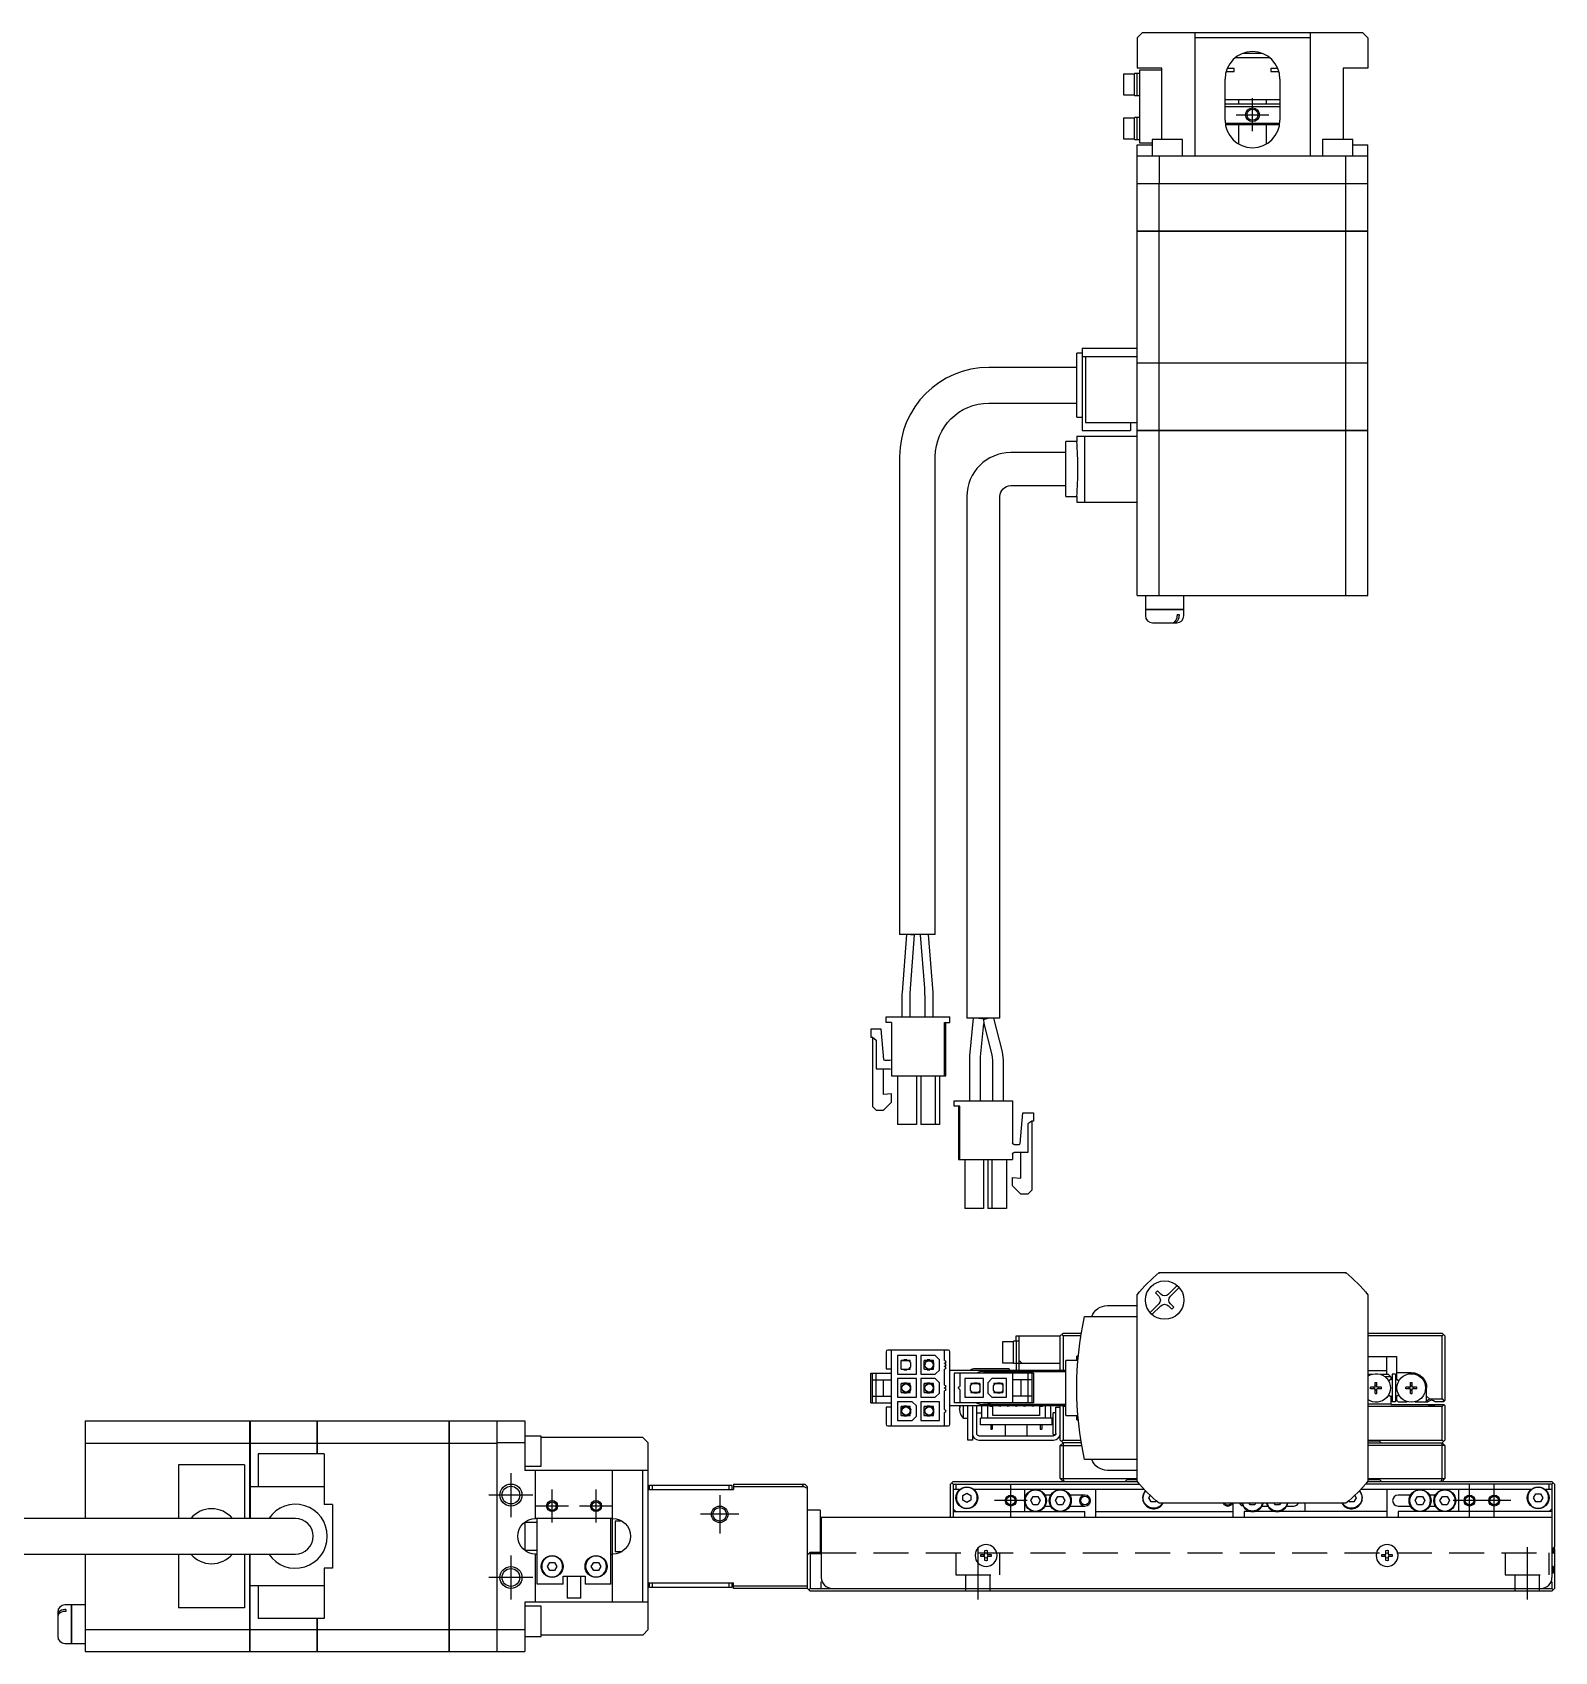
# Model space of a CAD drawing. Extents: x 0 to 935, y -8 to 558.
# Drawn here: x 184.7 to 461.8, y 10 to 304.8 of the extents above; entities that cross this region are included whole.
import ezdxf

# ---------------------------------------------------------------- set-up
doc = ezdxf.new("R2010")
doc.units = 0
doc.header["$LTSCALE"] = 0.5
doc.linetypes.add('CENTER', pattern=[50.8, 31.75, -6.35, 6.35, -6.35])
doc.linetypes.add('DASHED', pattern=[19.05, 12.7, -6.35])
for name, color, linetype in [('MSM_CENTER', 1, 'CENTER'), ('MSM_CONTINUOUS', 7, 'CONTINUOUS'), ('MSM_DASHED', 4, 'DASHED'), ('MSM_NARROW', 5, 'CONTINUOUS')]:
    doc.layers.add(name, color=color, linetype=linetype)

msp = doc.modelspace()

# ---------------------------------------------------------------- linework, layer by layer
at = {"layer": 'MSM_CENTER'}
for p, q in [((406.77, 286.8), (406.77, 292.8)), ((403.77, 289.8), (409.77, 289.8)), ((271.77, 42.5), (271.77, 34.5)), ((275.77, 38.5), (267.77, 38.5)), ((279.27, 33.5), (279.27, 39.5)), ((287.27, 33.5), (287.27, 39.5)), ((309.77, 38.5), (309.77, 31.5)), ((362.77, 34.5), (362.77, 40.5)), ((446.27, 34.5), (446.27, 40.5)), ((450.77, 34.5), (450.77, 40.5)), ((282.27, 36.5), (276.27, 36.5)), ((290.27, 36.5), (284.27, 36.5)), ((365.77, 37.5), (359.77, 37.5)), ((453.77, 37.5), (443.27, 37.5)), ((313.27, 35), (306.27, 35)), ((271.77, 27.5), (271.77, 19.5)), ((356.77, 29), (356.77, 19.5)), ((456.77, 29), (456.77, 19.5)), ((275.77, 23.5), (267.77, 23.5))]:
    msp.add_line(p, q, dxfattribs=at)
at = {"layer": 'MSM_CONTINUOUS'}
for p, q in [((386.77, 304.8), (385.77, 303.8)), ((385.77, 303.8), (385.77, 298.3)), ((386.77, 304.8), (426.77, 304.8)), ((396.27, 304.8), (396.27, 282.3)), ((417.27, 303.8), (396.27, 303.8)), ((417.27, 304.8), (417.27, 282.3)), ((427.77, 303.8), (426.77, 304.8)), ((427.77, 303.8), (427.77, 298.3)), ((405.06, 301), (408.47, 301)), ((405.52, 301), (405.52, 301.14)), ((408.02, 301.14), (408.02, 301)), ((390.27, 298.3), (385.77, 298.3)), ((386.27, 284.6), (386.27, 298)), ((386.27, 298), (390.27, 298)), ((390.27, 285.3), (390.27, 298.3)), ((403.43, 298.2), (402.14, 298.2)), ((403.41, 297.7), (403.41, 298.2)), ((403.43, 297.7), (403.43, 298.2)), ((403.64, 300.2), (409.89, 300.2)), ((411.39, 298.2), (410.1, 298.2)), ((410.1, 298.2), (410.1, 297.7)), ((410.12, 298.2), (410.12, 297.7)), ((427.77, 298.3), (423.27, 298.3)), ((423.27, 298.3), (423.27, 285.3)), ((383.27, 297.2), (383.27, 293.4)), ((385.27, 297.2), (383.27, 297.2)), ((385.27, 293.3), (385.27, 297.3)), ((386.27, 297.3), (385.27, 297.3)), ((385.77, 293.3), (385.77, 297.3)), ((401.77, 288.8), (401.77, 296.3)), ((401.97, 297.7), (403.43, 297.7)), ((410.1, 297.7), (411.57, 297.7)), ((411.77, 296.3), (411.77, 288.8)), ((383.27, 293.4), (385.27, 293.4)), ((385.27, 293.3), (386.27, 293.3)), ((411.77, 292.5), (401.77, 292.5)), ((404.27, 291.8), (404.27, 292.5)), ((409.27, 292.5), (409.27, 291.8)), ((383.27, 289.2), (383.27, 285.4)), ((385.27, 289.2), (383.27, 289.2)), ((385.27, 285.3), (385.27, 289.3)), ((386.27, 289.3), (385.27, 289.3)), ((385.77, 285.3), (385.77, 289.3)), ((401.77, 291.8), (411.77, 291.8)), ((401.77, 291.3), (411.77, 291.3)), ((411.73, 288.2), (401.8, 288.2)), ((401.83, 288), (411.7, 288)), ((404.27, 284.47), (404.27, 288)), ((409.27, 288), (409.27, 284.47)), ((383.27, 285.4), (385.27, 285.4)), ((385.27, 285.3), (386.27, 285.3)), ((385.77, 268.6), (385.77, 284.3)), ((385.77, 284.3), (388.52, 284.3)), ((388.52, 284.6), (386.27, 284.6)), ((394.02, 285.3), (388.52, 285.3)), ((388.52, 285.3), (388.52, 282.3)), ((394.02, 282.3), (394.02, 285.3)), ((425.02, 285.3), (419.52, 285.3)), ((419.52, 285.3), (419.52, 282.3)), ((425.02, 282.3), (425.02, 285.3)), ((425.02, 284.3), (427.77, 284.3)), ((427.77, 268.6), (427.77, 284.3)), ((385.77, 282.3), (427.77, 282.3)), ((389.77, 282.3), (389.77, 277.3)), ((423.77, 277.3), (423.77, 282.3)), ((385.77, 277.3), (427.77, 277.3)), ((389.79, 268.6), (389.79, 277.3)), ((423.74, 268.6), (423.74, 277.3)), ((427.77, 268.6), (385.77, 268.6)), ((385.77, 232.3), (385.77, 268.55)), ((427.77, 268.55), (385.77, 268.55)), ((385.82, 268.55), (385.82, 268.6)), ((389.79, 244.6), (389.79, 268.55)), ((390.05, 268.55), (390.05, 268.6)), ((423.48, 268.55), (423.48, 268.6)), ((423.74, 244.6), (423.74, 268.55)), ((427.72, 268.55), (427.72, 268.6)), ((427.77, 244.6), (427.77, 268.55)), ((374.77, 234.73), (374.77, 246.37)), ((375.77, 246.37), (374.77, 246.37)), ((375.77, 247.3), (375.77, 232.3)), ((375.77, 247.3), (385.77, 247.3)), ((375.77, 245.8), (385.77, 245.8)), ((376.37, 245.8), (376.37, 233.8)), ((374.77, 243.8), (358.77, 243.8)), ((427.77, 244.6), (385.77, 244.6)), ((427.77, 244.55), (385.77, 244.55)), ((385.82, 244.55), (385.82, 244.6)), ((389.79, 232.3), (389.79, 244.55)), ((390.05, 244.55), (390.05, 244.6)), ((423.48, 244.55), (423.48, 244.6)), ((423.74, 232.3), (423.74, 244.55)), ((427.72, 244.55), (427.72, 244.6)), ((427.77, 232.3), (427.77, 244.55)), ((358.77, 237.3), (374.77, 237.3)), ((374.77, 234.73), (375.77, 234.73)), ((376.37, 233.8), (385.77, 233.8)), ((384.57, 233.8), (384.57, 232.3)), ((372.77, 220.3), (372.77, 230.3)), ((374.77, 230.3), (372.77, 230.3)), ((374.77, 231.3), (385.77, 231.3)), ((374.77, 231.3), (374.77, 230.3)), ((375.77, 232.3), (384.57, 232.3)), ((376.2, 231.3), (376.2, 219.3)), ((427.77, 232.3), (385.77, 232.3)), ((385.77, 202.3), (385.77, 232.25)), ((427.77, 232.25), (385.77, 232.25)), ((385.82, 232.25), (385.82, 232.3)), ((389.79, 202.3), (389.79, 232.25)), ((390.05, 232.25), (390.05, 232.3)), ((423.48, 232.25), (423.48, 232.3)), ((423.74, 202.3), (423.74, 232.25)), ((427.72, 232.25), (427.72, 232.3)), ((427.77, 202.3), (427.77, 232.25)), ((342.52, 227.55), (342.52, 140.55)), ((349.02, 140.55), (349.02, 227.55)), ((372.77, 228.3), (362.77, 228.3)), ((362.77, 222.3), (372.77, 222.3)), ((354.77, 220.3), (354.77, 125.3)), ((360.77, 125.3), (360.77, 220.3)), ((372.77, 220.3), (374.77, 220.3)), ((374.77, 220.3), (374.77, 219.3)), ((374.77, 219.3), (385.77, 219.3)), ((385.77, 202.3), (427.77, 202.3)), ((387.27, 202.3), (387.27, 199.8)), ((394.27, 199.8), (394.27, 202.3)), ((387.27, 199.8), (394.27, 199.8)), ((387.27, 199.75), (394.27, 199.75)), ((387.27, 199.75), (387.27, 198.6)), ((387.32, 199.8), (387.32, 199.75)), ((393.06, 198.8), (393.41, 198.8)), ((393.06, 198.8), (393.06, 198.6)), ((393.41, 198.8), (393.41, 198.6)), ((394.22, 199.75), (394.22, 199.8)), ((394.27, 198.6), (394.27, 199.75)), ((388.57, 197.3), (392.97, 197.3)), ((349.02, 140.55), (342.52, 140.55)), ((343.76, 140.55), (342.97, 129.98)), ((344.47, 129.87), (345.26, 140.49)), ((344.52, 140.55), (345.26, 140.49)), ((346.27, 140.49), (347.04, 130.81)), ((348.61, 130), (347.77, 140.55)), ((347.04, 130.81), (347.14, 128.18)), ((342.94, 129.17), (342.94, 125.55)), ((344.44, 125.55), (344.44, 129.17)), ((347.14, 128.18), (347.14, 125.55)), ((348.64, 125.55), (348.64, 129.15)), ((340.07, 124.55), (340.07, 125.55)), ((340.07, 125.55), (351.67, 125.55)), ((341.07, 124.55), (340.07, 124.55)), ((341.07, 124.55), (341.07, 114.85)), ((350.67, 114.85), (350.67, 124.55)), ((350.67, 124.55), (351.67, 124.55)), ((350.92, 114.85), (350.92, 124.55)), ((351.67, 124.55), (351.67, 125.55)), ((360.77, 125.3), (354.77, 125.3)), ((355.91, 125.3), (355.25, 118.49)), ((356.92, 125.3), (357.91, 125.2)), ((357.24, 118.3), (357.83, 124.35)), ((357.77, 125.08), (358.62, 125.3)), ((357.77, 125.08), (357.83, 124.35)), ((357.83, 124.35), (359.31, 118.67)), ((357.9, 125.11), (357.91, 125.2)), ((361.25, 119.17), (359.65, 125.3)), ((337.27, 123.35), (337.27, 121.85)), ((339.18, 123.35), (337.27, 123.35)), ((337.27, 121.85), (337.57, 121.85)), ((337.57, 121.85), (338.27, 121.35)), ((337.57, 121.85), (337.57, 109.25)), ((338.27, 121.35), (338.27, 116.1)), ((339.67, 117.78), (339.18, 123.35)), ((355.25, 118.49), (355.24, 118.2)), ((355.24, 118.2), (355.24, 110.3)), ((357.24, 118.2), (357.24, 118.3)), ((357.24, 110.3), (357.24, 118.2)), ((359.31, 118.67), (359.44, 117.66)), ((361.44, 117.66), (361.25, 119.17)), ((338.27, 116.1), (340.77, 116.1)), ((339.57, 111.42), (339.57, 116.1)), ((340.77, 117.6), (339.87, 117.6)), ((359.44, 117.66), (359.44, 110.3)), ((361.44, 110.3), (361.44, 117.66)), ((341.07, 114.85), (350.92, 114.85)), ((342.17, 114.85), (342.17, 105.95)), ((345.57, 114.85), (345.57, 105.95)), ((346.37, 114.85), (346.37, 105.95)), ((349.02, 114.85), (349.02, 105.95)), ((349.77, 114.85), (349.77, 105.95)), ((337.57, 109.25), (338.27, 108.55)), ((341.07, 111.55), (339.57, 111.42)), ((339.57, 108.55), (341.07, 110.05)), ((341.07, 110.05), (341.07, 111.55)), ((352.47, 109.3), (352.47, 110.3)), ((352.47, 110.3), (363.07, 110.3)), ((353.47, 109.3), (352.47, 109.3)), ((353.22, 109.3), (353.22, 99.6)), ((353.47, 99.6), (353.47, 109.3)), ((363.07, 110.3), (363.07, 102.65)), ((363.07, 110.3), (363.07, 102.65)), ((338.27, 108.55), (339.57, 108.55)), ((364.46, 102.53), (364.95, 108.1)), ((364.95, 108.1), (366.87, 108.1)), ((366.57, 106.6), (365.87, 106.1)), ((366.57, 106.6), (365.87, 106.1)), ((366.87, 106.6), (366.57, 106.6)), ((366.57, 106.6), (366.57, 94)), ((366.57, 106.6), (366.57, 94)), ((366.87, 108.1), (366.87, 106.6)), ((366.87, 108.1), (366.87, 106.6)), ((345.57, 105.95), (342.17, 105.95)), ((349.77, 105.95), (346.37, 105.95)), ((365.87, 106.1), (365.87, 100.85)), ((365.87, 106.1), (365.87, 100.85)), ((363.07, 102.64), (363.07, 102.65)), ((363.07, 100.55), (363.07, 99.6)), ((363.07, 100.55), (363.07, 100.55)), ((363.07, 100.55), (363.07, 99.6)), ((363.37, 102.35), (364.27, 102.35)), ((365.87, 100.85), (363.37, 100.85)), ((364.57, 96.17), (364.57, 100.85)), ((353.22, 99.6), (363.07, 99.6)), ((354.37, 99.6), (354.37, 90.7)), ((357.77, 99.6), (357.77, 90.7)), ((357.77, 99.6), (357.77, 90.7)), ((358.57, 99.6), (358.57, 90.7)), ((359.32, 99.6), (359.32, 90.7)), ((361.97, 99.6), (361.97, 90.7)), ((361.97, 99.6), (361.97, 90.7)), ((363.07, 94.8), (363.07, 96.3)), ((363.07, 96.3), (364.57, 96.17)), ((363.07, 96.3), (364.57, 96.17)), ((364.57, 93.3), (363.07, 94.8)), ((365.87, 93.3), (364.57, 93.3)), ((366.57, 94), (365.87, 93.3)), ((366.57, 94), (365.87, 93.3)), ((357.77, 90.7), (354.37, 90.7)), ((361.97, 90.7), (358.57, 90.7)), ((389.77, 79), (389.64, 78.87)), ((389.79, 79), (423.74, 79)), ((423.89, 78.87), (423.77, 79)), ((385.89, 75.13), (385.77, 75)), ((385.77, 41.03), (385.77, 74.97)), ((389.1, 75.31), (389.46, 75.66)), ((389.7, 74.71), (389.1, 75.31)), ((389.46, 75.66), (390.06, 75.06)), ((391.47, 75.06), (393.06, 76.65)), ((393.41, 76.29), (391.83, 74.71)), ((427.77, 75), (427.64, 75.13)), ((427.77, 74.97), (427.77, 41.03)), ((376.2, 71), (385.77, 71)), ((380.35, 73), (385.77, 73)), ((388.12, 71.71), (389.7, 73.29)), ((390.06, 72.94), (388.47, 71.35)), ((392.07, 72.34), (391.47, 72.94)), ((391.83, 73.29), (392.43, 72.69)), ((392.43, 72.69), (392.07, 72.34)), ((372.27, 68), (371.77, 67.5)), ((372.27, 68), (375.61, 68)), ((427.77, 68), (441.27, 68)), ((441.27, 68), (441.77, 67.5)), ((351.37, 64.9), (340.37, 64.9)), ((341.07, 51.1), (341.07, 64.9)), ((350.67, 63), (350.67, 64.9)), ((361.27, 66.4), (361.27, 62.6)), ((363.27, 66.4), (361.27, 66.4)), ((363.27, 62.5), (363.27, 66.5)), ((364.27, 66.5), (363.27, 66.5)), ((363.77, 66.5), (363.77, 67.5)), ((363.77, 67.5), (371.77, 67.5)), ((363.77, 66.5), (363.77, 64.5)), ((364.27, 61.25), (364.27, 67.5)), ((371.77, 61.25), (371.77, 67.5)), ((372.27, 67.5), (372.02, 67.75)), ((372.27, 67.5), (372.27, 61.25)), ((375.53, 67.5), (372.27, 67.5)), ((441.27, 67.5), (427.77, 67.5)), ((441.52, 67.75), (441.27, 67.5)), ((441.27, 56), (441.27, 67.5)), ((441.77, 67.5), (441.77, 55.7)), ((340.07, 64.6), (340.07, 61.5)), ((342.17, 63.9), (342.17, 60.5)), ((345.57, 63.9), (342.17, 63.9)), ((343.32, 63), (342.82, 63)), ((342.82, 61.4), (342.82, 63)), ((344.19, 62.95), (342.82, 62.95)), ((343.82, 63.1), (343.32, 63.1)), ((343.32, 62.95), (343.32, 63.1)), ((343.82, 62.95), (343.82, 63.1)), ((344.47, 63), (343.82, 63)), ((344.47, 62.68), (344.19, 62.95)), ((344.47, 62.68), (344.47, 63)), ((344.57, 62.58), (344.47, 62.68)), ((344.57, 61.83), (344.57, 62.58)), ((345.57, 60.5), (345.57, 63.9)), ((346.37, 63.9), (346.37, 60.5)), ((349.02, 63.9), (346.37, 63.9)), ((347.52, 63), (347.02, 63)), ((347.02, 61.4), (347.02, 63)), ((348.39, 62.95), (347.02, 62.95)), ((347.17, 62.41), (347.02, 61.89)), ((348.02, 63.1), (347.52, 63.1)), ((347.52, 62.95), (347.52, 63.1)), ((348.02, 62.95), (348.02, 63.1)), ((348.67, 63), (348.02, 63)), ((348.77, 62.58), (348.39, 62.95)), ((348.48, 61.54), (348.61, 61.99)), ((348.67, 62.68), (348.67, 63)), ((348.77, 61.83), (348.77, 62.58)), ((349.77, 63.15), (349.02, 63.9)), ((349.77, 61.25), (349.77, 63.15)), ((350.67, 62.45), (350.67, 62.5)), ((350.67, 61.9), (350.67, 61.95)), ((351.67, 51.4), (351.67, 64.6)), ((361.27, 62.6), (363.27, 62.6)), ((363.27, 62.5), (371.77, 62.5)), ((363.77, 64.5), (363.77, 62.5)), ((363.77, 62.5), (363.77, 61.25)), ((364.77, 62.5), (364.27, 63)), ((372.77, 53), (372.77, 63)), ((374.98, 63), (372.77, 63)), ((374.77, 63), (374.77, 63.82)), ((375.05, 63.82), (374.77, 63.82)), ((427.77, 63.7), (432.97, 63.7)), ((431.22, 60.5), (431.22, 63.7)), ((432.97, 63.7), (432.97, 59.55)), ((337.27, 55.3), (337.27, 60.7)), ((337.27, 60.7), (341.07, 60.7)), ((337.57, 55.3), (337.57, 60.7)), ((337.57, 59.5), (341.07, 59.5)), ((338.27, 55.3), (338.27, 60.7)), ((339.57, 56.5), (339.57, 59.5)), ((340.07, 61.5), (341.07, 61.5)), ((342.17, 60.5), (345.57, 60.5)), ((345.57, 59.7), (342.17, 59.7)), ((342.17, 59.7), (342.17, 56.3)), ((342.82, 61.45), (344.19, 61.45)), ((342.82, 61.4), (343.32, 61.4)), ((343.32, 61.45), (343.32, 61.3)), ((343.32, 61.3), (343.82, 61.3)), ((343.82, 61.3), (343.82, 61.45)), ((343.82, 61.4), (344.47, 61.4)), ((344.19, 61.45), (344.47, 61.73)), ((344.47, 61.73), (344.57, 61.83)), ((344.47, 61.4), (344.47, 61.73)), ((345.57, 56.3), (345.57, 59.7)), ((346.37, 60.5), (349.02, 60.5)), ((346.37, 59.7), (346.37, 56.3)), ((349.02, 59.7), (346.37, 59.7)), ((347.02, 61.45), (348.39, 61.45)), ((347.02, 61.4), (347.52, 61.4)), ((347.52, 61.45), (347.52, 61.3)), ((347.52, 61.3), (348.02, 61.3)), ((348.02, 61.3), (348.02, 61.45)), ((348.02, 61.4), (348.67, 61.4)), ((348.39, 61.45), (348.77, 61.83)), ((348.67, 61.4), (348.67, 61.73)), ((349.02, 60.5), (349.77, 61.25)), ((349.77, 58.95), (349.02, 59.7)), ((350.67, 58.53), (350.67, 61.4)), ((351.67, 61.25), (372.77, 61.25)), ((352.47, 60.7), (352.47, 55.3)), ((366.87, 60.7), (352.47, 60.7)), ((353.47, 60.7), (353.47, 58.25)), ((357.77, 59.7), (354.37, 59.7)), ((354.37, 59.7), (354.37, 56.3)), ((362.47, 61.5), (356.17, 61.5)), ((357.77, 61), (372.77, 61)), ((357.77, 56.3), (357.77, 59.7)), ((359.32, 59.7), (358.57, 58.95)), ((361.97, 59.7), (359.32, 59.7)), ((361.97, 56.3), (361.97, 59.7)), ((362.47, 61.5), (362.47, 61.25)), ((363.07, 60.7), (363.07, 55.3)), ((366.57, 59.5), (363.07, 59.5)), ((364.57, 59.5), (364.57, 56.5)), ((365.87, 60.7), (365.87, 55.3)), ((366.57, 60.7), (366.57, 55.3)), ((366.87, 60.7), (366.87, 55.3)), ((427.77, 61.2), (431.22, 61.2)), ((427.77, 60.5), (428.55, 60.5)), ((429.12, 59), (429.41, 59)), ((429.12, 58.2), (429.12, 59)), ((429.41, 58.2), (429.41, 59)), ((429.98, 60.5), (431.47, 60.5)), ((431.97, 60), (430.93, 60)), ((431.97, 60), (431.47, 60.5)), ((431.97, 59.54), (431.83, 59.46)), ((431.97, 60), (431.97, 59.54)), ((432.77, 60.5), (432.17, 60.5)), ((432.17, 60.5), (432.17, 55.5)), ((432.77, 60.5), (432.77, 55.5)), ((432.97, 60.8), (435.67, 60.8)), ((432.97, 59.55), (433.23, 59.4)), ((435.52, 59), (435.81, 59)), ((435.52, 58.2), (435.52, 59)), ((435.81, 58.2), (435.81, 59)), ((337.57, 56.5), (341.07, 56.5)), ((342.17, 56.3), (345.57, 56.3)), ((343.32, 58.8), (342.82, 58.8)), ((342.82, 57.2), (342.82, 58.8)), ((344.19, 58.75), (342.82, 58.75)), ((342.82, 57.25), (344.19, 57.25)), ((342.82, 57.2), (343.32, 57.2)), ((343.82, 58.9), (343.32, 58.9)), ((343.32, 58.75), (343.32, 58.9)), ((343.32, 57.25), (343.32, 57.1)), ((343.32, 57.1), (343.82, 57.1)), ((343.82, 58.75), (343.82, 58.9)), ((344.47, 58.8), (343.82, 58.8)), ((343.82, 57.1), (343.82, 57.25)), ((343.82, 57.2), (344.47, 57.2)), ((344.47, 58.47), (344.19, 58.75)), ((344.19, 57.25), (344.47, 57.52)), ((344.47, 58.47), (344.47, 58.8)), ((344.57, 58.37), (344.47, 58.47)), ((344.47, 57.52), (344.57, 57.62)), ((344.47, 57.2), (344.47, 57.52)), ((344.57, 57.62), (344.57, 58.37)), ((346.37, 56.3), (349.02, 56.3)), ((347.52, 58.8), (347.02, 58.8)), ((347.02, 57.2), (347.02, 58.8)), ((348.39, 58.75), (347.02, 58.75)), ((347.02, 58.75), (347.1, 58.75)), ((347.02, 57.25), (348.39, 57.25)), ((347.02, 57.25), (347.1, 57.25)), ((347.02, 57.2), (347.52, 57.2)), ((348.02, 58.9), (347.52, 58.9)), ((347.52, 58.75), (347.52, 58.9)), ((347.52, 57.25), (347.52, 57.1)), ((347.52, 57.1), (348.02, 57.1)), ((348.02, 58.75), (348.02, 58.9)), ((348.67, 58.8), (348.02, 58.8)), ((348.02, 57.1), (348.02, 57.25)), ((348.02, 57.2), (348.67, 57.2)), ((348.77, 58.37), (348.39, 58.75)), ((348.39, 57.25), (348.77, 57.62)), ((348.67, 58.47), (348.67, 58.8)), ((348.67, 57.2), (348.67, 57.52)), ((348.77, 57.62), (348.77, 58.37)), ((349.02, 56.3), (349.77, 57.05)), ((349.77, 57.05), (349.77, 58.95)), ((350.67, 57.98), (350.67, 58.03)), ((350.67, 54.05), (350.67, 57.48)), ((353.47, 57.75), (353.47, 55.3)), ((354.37, 56.3), (357.77, 56.3)), ((355.74, 58.75), (355.37, 58.37)), ((355.37, 58.37), (355.37, 57.62)), ((355.37, 57.62), (355.74, 57.25)), ((356.12, 58.8), (355.47, 58.8)), ((355.47, 58.8), (355.47, 58.47)), ((355.47, 57.52), (355.47, 57.2)), ((355.47, 57.2), (356.12, 57.2)), ((357.12, 58.75), (355.74, 58.75)), ((355.74, 57.25), (357.12, 57.25)), ((356.62, 58.9), (356.12, 58.9)), ((356.12, 58.9), (356.12, 58.75)), ((356.12, 57.25), (356.12, 57.1)), ((356.12, 57.1), (356.62, 57.1)), ((356.62, 58.9), (356.62, 58.75)), ((357.12, 58.8), (356.62, 58.8)), ((356.62, 57.1), (356.62, 57.25)), ((356.62, 57.2), (357.12, 57.2)), ((357.12, 58.8), (357.12, 57.2)), ((358.57, 58.95), (358.57, 57.05)), ((358.57, 57.05), (359.32, 56.3)), ((359.32, 56.3), (361.97, 56.3)), ((359.94, 58.75), (359.57, 58.37)), ((359.57, 58.37), (359.57, 57.62)), ((359.57, 57.62), (359.94, 57.25)), ((360.32, 58.8), (359.67, 58.8)), ((359.67, 58.8), (359.67, 58.47)), ((359.67, 57.52), (359.67, 57.2)), ((359.67, 57.2), (360.32, 57.2)), ((361.32, 58.75), (359.94, 58.75)), ((359.94, 57.25), (361.32, 57.25)), ((360.82, 58.9), (360.32, 58.9)), ((360.32, 58.9), (360.32, 58.75)), ((360.32, 57.25), (360.32, 57.1)), ((360.32, 57.1), (360.82, 57.1)), ((360.82, 58.9), (360.82, 58.75)), ((361.32, 58.8), (360.82, 58.8)), ((360.82, 57.1), (360.82, 57.25)), ((360.82, 57.2), (361.32, 57.2)), ((361.32, 58.8), (361.32, 57.2)), ((366.57, 56.5), (363.07, 56.5)), ((428.27, 57.85), (428.27, 58.14)), ((429.06, 58.14), (428.27, 58.14)), ((429.06, 57.85), (428.27, 57.85)), ((428.8, 58.14), (428.8, 57.85)), ((429.41, 58.47), (429.12, 58.47)), ((429.12, 57), (429.12, 57.79)), ((429.41, 57.53), (429.12, 57.53)), ((429.12, 57), (429.41, 57)), ((429.41, 57), (429.41, 57.79)), ((430.27, 58.14), (429.47, 58.14)), ((430.27, 57.85), (429.47, 57.85)), ((429.74, 57.85), (429.74, 58.14)), ((430.27, 57.85), (430.27, 58.14)), ((431.59, 56.67), (431.97, 56.46)), ((431.97, 56.46), (431.97, 55)), ((433.23, 56.6), (432.97, 56.45)), ((432.97, 56.45), (432.97, 55.8)), ((434.67, 57.85), (434.67, 58.14)), ((435.46, 58.14), (434.67, 58.14)), ((435.46, 57.85), (434.67, 57.85)), ((435.2, 58.14), (435.2, 57.85)), ((435.81, 58.47), (435.52, 58.47)), ((435.52, 57), (435.52, 57.79)), ((435.81, 57.53), (435.52, 57.53)), ((435.52, 57), (435.81, 57)), ((435.81, 57), (435.81, 57.79)), ((436.67, 58.14), (435.87, 58.14)), ((436.67, 57.85), (435.87, 57.85)), ((436.14, 57.85), (436.14, 58.14)), ((436.67, 57.85), (436.67, 58.14)), ((438.47, 55.5), (438.47, 58)), ((438.97, 56), (438.47, 56.5)), ((337.27, 55.3), (341.07, 55.3)), ((341.07, 54.5), (340.07, 54.5)), ((340.07, 54.5), (340.07, 51.4)), ((342.17, 55.5), (342.17, 52.1)), ((344.82, 55.5), (342.17, 55.5)), ((343.32, 54.6), (342.82, 54.6)), ((342.82, 53), (342.82, 54.6)), ((344.19, 54.55), (342.82, 54.55)), ((342.97, 54), (343.12, 54.55)), ((343.82, 54.7), (343.32, 54.7)), ((343.32, 54.55), (343.32, 54.7)), ((343.82, 54.55), (343.82, 54.7)), ((344.47, 54.6), (343.82, 54.6)), ((344.47, 54.28), (344.19, 54.55)), ((344.19, 53.05), (344.57, 53.43)), ((344.57, 54.14), (344.41, 53.6)), ((344.47, 54.28), (344.47, 54.6)), ((344.57, 54.18), (344.47, 54.28)), ((344.47, 53), (344.47, 53.33)), ((344.57, 53.43), (344.57, 54.18)), ((345.57, 54.75), (344.82, 55.5)), ((345.57, 52.85), (345.57, 54.75)), ((349.77, 55.5), (346.37, 55.5)), ((346.37, 55.5), (346.37, 52.1)), ((347.52, 54.6), (347.02, 54.6)), ((347.02, 53), (347.02, 54.6)), ((348.39, 54.55), (347.02, 54.55)), ((347.17, 53.59), (347.02, 54.11)), ((348.02, 54.7), (347.52, 54.7)), ((347.52, 54.55), (347.52, 54.7)), ((348.02, 54.55), (348.02, 54.7)), ((348.67, 54.6), (348.02, 54.6)), ((348.77, 54.18), (348.39, 54.55)), ((348.39, 53.05), (348.67, 53.33)), ((348.48, 54.46), (348.61, 54.01)), ((348.67, 54.28), (348.67, 54.6)), ((348.67, 53.33), (348.77, 53.43)), ((348.67, 53), (348.67, 53.33)), ((348.77, 53.43), (348.77, 54.18)), ((349.77, 52.1), (349.77, 55.5)), ((350.67, 51.1), (350.67, 53.55)), ((372.77, 54.75), (351.67, 54.75)), ((366.87, 55.3), (352.47, 55.3)), ((353.38, 54.7), (353.51, 54.7)), ((353.51, 54.3), (353.38, 54.3)), ((353.51, 54.7), (353.51, 54.3)), ((353.51, 53.57), (353.51, 53.55)), ((354.07, 54.75), (354.07, 52.5)), ((354.97, 48.5), (354.97, 54.75)), ((355.77, 54.75), (355.77, 48.5)), ((356.57, 49.7), (356.57, 54.75)), ((356.57, 53.5), (357.52, 53.5)), ((357.52, 52.5), (357.52, 54.75)), ((372.77, 55), (357.77, 55)), ((358.52, 54.75), (358.52, 52.5)), ((359.02, 54.65), (359.02, 54.75)), ((359.52, 54.65), (359.02, 54.65)), ((359.52, 53), (359.52, 54.65)), ((368.52, 54.65), (368.02, 54.65)), ((368.02, 54.65), (368.02, 53)), ((368.52, 54.75), (368.52, 54.65)), ((369.02, 54.75), (369.02, 52.5)), ((370.02, 54.75), (370.02, 52.5)), ((370.47, 49.5), (370.47, 53.5)), ((370.97, 53.5), (370.47, 53.5)), ((370.97, 49.7), (370.97, 54.5)), ((370.97, 54.5), (371.77, 54.5)), ((371.77, 48.5), (371.77, 54.75)), ((372.27, 54.6), (372.12, 54.75)), ((372.27, 54.6), (372.27, 48.5)), ((372.77, 54.6), (372.27, 54.6)), ((427.77, 55.1), (431.97, 55.1)), ((441.27, 54.6), (427.77, 54.6)), ((431.97, 55), (441.57, 55)), ((432.77, 55.5), (432.17, 55.5)), ((432.97, 55.8), (433.27, 55.5)), ((433.27, 55.5), (434.95, 55.5)), ((436.38, 55.5), (438.7, 55.5)), ((438.47, 55.65), (438.97, 56)), ((438.97, 56), (441.27, 56)), ((441.57, 55.5), (440.03, 55.5)), ((441.27, 56), (441.67, 55.6)), ((441.62, 54.95), (441.27, 54.6)), ((441.27, 48.5), (441.27, 54.6)), ((441.67, 55.6), (441.57, 55.5)), ((441.57, 55), (441.77, 54.8)), ((441.67, 55.6), (441.77, 55.7)), ((441.77, 54.8), (441.77, 48.5)), ((194.27, 52), (224.22, 52)), ((194.27, 52), (194.27, 34.25)), ((224.22, 34.25), (224.22, 52)), ((224.22, 51.95), (224.27, 51.95)), ((224.27, 52), (224.27, 34.25)), ((224.27, 52), (236.52, 52)), ((236.52, 46), (236.52, 52)), ((236.52, 51.95), (236.57, 51.95)), ((236.57, 46), (236.57, 52)), ((236.57, 52), (260.52, 52)), ((260.52, 10), (260.52, 52)), ((260.52, 51.95), (260.57, 51.95)), ((260.57, 52), (274.27, 52)), ((260.57, 10), (260.57, 52)), ((269.27, 10), (269.27, 52)), ((274.27, 52), (274.27, 43)), ((340.37, 51.1), (351.37, 51.1)), ((342.17, 52.1), (344.82, 52.1)), ((342.82, 53.05), (344.19, 53.05)), ((342.82, 53), (343.32, 53)), ((343.32, 53.05), (343.32, 52.9)), ((343.32, 52.9), (343.82, 52.9)), ((343.82, 52.9), (343.82, 53.05)), ((343.82, 53), (344.47, 53)), ((344.82, 52.1), (345.57, 52.85)), ((346.37, 52.1), (349.77, 52.1)), ((347.02, 53.05), (348.39, 53.05)), ((347.02, 53), (347.52, 53)), ((347.52, 53.05), (347.52, 52.9)), ((347.52, 52.9), (348.02, 52.9)), ((348.02, 52.9), (348.02, 53.05)), ((348.02, 53), (348.67, 53)), ((354.07, 52.5), (354.97, 52.5)), ((357.27, 51.3), (357.27, 52.5)), ((370.27, 52.5), (357.27, 52.5)), ((370.27, 51.3), (357.27, 51.3)), ((359.14, 51.3), (359.14, 50.5)), ((359.14, 50.5), (359.39, 50.5)), ((359.39, 51.3), (359.39, 50.5)), ((368.02, 53), (359.52, 53)), ((361.77, 51.3), (361.77, 49.3)), ((365.77, 49.3), (365.77, 51.3)), ((368.14, 51.3), (368.14, 50.5)), ((368.14, 50.5), (368.39, 50.5)), ((368.39, 51.3), (368.39, 50.5)), ((370.27, 51.3), (370.27, 52.5)), ((372.77, 53), (374.98, 53)), ((374.77, 52.18), (374.77, 53)), ((374.77, 52.18), (375.05, 52.18)), ((194.27, 47.97), (224.22, 47.97)), ((224.22, 47.71), (224.27, 47.71)), ((224.27, 47.97), (236.52, 47.97)), ((236.52, 47.71), (236.57, 47.71)), ((236.57, 47.97), (260.52, 47.97)), ((260.52, 47.71), (260.57, 47.71)), ((260.57, 47.97), (269.27, 47.97)), ((274.27, 48), (269.27, 48)), ((277.27, 49.25), (274.27, 49.25)), ((277.27, 43.75), (277.27, 49.25)), ((295.77, 49), (277.27, 49)), ((296.77, 48), (295.77, 49)), ((296.77, 14), (296.77, 48)), ((355.77, 48.5), (354.97, 48.5)), ((356.97, 49.3), (370.57, 49.3)), ((356.97, 48.5), (370.57, 48.5)), ((370.47, 49.5), (370.91, 49.5)), ((372.27, 48), (371.77, 48.5)), ((371.77, 47.5), (372.27, 48)), ((371.77, 47.5), (375.7, 47.5)), ((371.77, 41.5), (371.77, 47.5)), ((372.27, 48.5), (372.02, 48.25)), ((372.27, 48.5), (375.53, 48.5)), ((372.27, 48), (372.27, 41.5)), ((375.61, 48), (372.27, 48)), ((427.77, 48.5), (441.27, 48.5)), ((429.87, 48.3), (427.77, 48.3)), ((427.77, 48), (441.27, 48)), ((441.77, 47.5), (427.77, 47.5)), ((429.87, 48.3), (430.17, 48)), ((441.52, 48.25), (441.27, 48.5)), ((441.77, 48.5), (441.27, 48)), ((441.27, 41.5), (441.27, 48)), ((441.77, 47.5), (441.27, 48)), ((441.77, 47.5), (441.77, 41.5)), ((225.77, 46), (225.77, 40)), ((237.77, 46), (225.77, 46)), ((237.77, 46), (237.77, 36.78)), ((385.77, 45), (376.2, 45)), ((223.27, 44), (211.27, 44)), ((211.27, 44), (211.27, 34.25)), ((223.27, 44), (223.27, 34.25)), ((274.27, 43.75), (277.27, 43.75)), ((296.77, 43), (274.27, 43)), ((276.27, 34.25), (276.27, 43)), ((290.27, 34.25), (290.27, 43)), ((295.77, 19), (295.77, 43)), ((371.77, 41.5), (372.27, 41)), ((371.77, 41.5), (385.77, 41.5)), ((372.47, 41), (372.27, 41.5)), ((385.77, 43), (380.35, 43)), ((383.57, 41), (383.87, 41.3)), ((385.77, 41.3), (383.87, 41.3)), ((427.77, 41.5), (441.77, 41.5)), ((429.97, 41.3), (427.77, 41.3)), ((429.97, 41.3), (430.27, 41)), ((441.27, 41.5), (441.06, 41)), ((441.77, 41.5), (441.27, 41)), ((237.77, 40), (224.27, 40)), ((296.77, 39.5), (312.27, 39.5)), ((296.97, 39.5), (296.97, 40.3)), ((296.97, 40.3), (311.97, 40.3)), ((297.47, 40.3), (297.47, 39.5)), ((311.47, 39.5), (311.47, 40.3)), ((311.97, 40.3), (311.97, 39.5)), ((312.27, 40.5), (312.27, 39.5)), ((312.27, 40.5), (325.27, 40.5)), ((325.15, 40), (312.27, 40)), ((325.15, 40), (324.65, 40.5)), ((325.77, 39.69), (325.15, 40)), ((325.27, 40.5), (325.77, 40)), ((325.77, 21.5), (325.77, 40)), ((352.27, 41), (351.77, 40.5)), ((351.77, 34.5), (351.77, 40.5)), ((352.27, 40.5), (352.02, 40.75)), ((352.27, 41), (385.77, 41)), ((352.27, 40.5), (386.2, 40.5)), ((352.27, 40.5), (352.27, 34.5)), ((353.44, 39.5), (352.27, 39.5)), ((352.77, 40.5), (352.77, 39.5)), ((354.02, 38.43), (354.77, 38.87)), ((354.02, 37.57), (354.02, 38.43)), ((354.77, 38.87), (355.52, 38.43)), ((355.52, 38.43), (355.52, 37.57)), ((387.1, 39.5), (356.09, 39.5)), ((365.27, 39.5), (365.27, 35.5)), ((370.03, 38.5), (369, 38.5)), ((376.27, 38.5), (373.5, 38.5)), ((378.27, 34.5), (378.27, 39.5)), ((385.77, 41), (385.89, 40.87)), ((387.9, 38), (388.15, 38.44)), ((425.38, 38.44), (425.63, 38)), ((457.44, 39.5), (426.43, 39.5)), ((461.27, 40.5), (427.33, 40.5)), ((427.64, 40.87), (427.77, 41)), ((427.77, 41), (461.27, 41)), ((431.27, 34.5), (431.27, 39.5)), ((435.53, 38.5), (433.27, 38.5)), ((440.03, 38.5), (439, 38.5)), ((444.27, 39.5), (444.27, 35.5)), ((457.9, 38), (458.33, 38.75)), ((458.33, 38.75), (459.2, 38.75)), ((459.2, 38.75), (459.63, 38)), ((461.27, 39.5), (460.09, 39.5)), ((460.77, 39.5), (460.77, 40.5)), ((461.77, 40.5), (461.27, 41)), ((461.52, 40.75), (461.27, 40.5)), ((461.27, 40.5), (461.27, 23.5)), ((461.77, 40.5), (461.77, 29)), ((239.27, 36.78), (237.77, 36.78)), ((239.27, 36.78), (239.27, 25.22)), ((279.97, 36.8), (279.98, 36.82)), ((279.97, 36.8), (279.97, 36.15)), ((328.07, 35.75), (325.77, 35.75)), ((328.07, 35.75), (328.07, 28.1)), ((352.77, 35.5), (352.27, 36)), ((352.27, 35.5), (376.27, 35.5)), ((354.77, 37.13), (354.02, 37.57)), ((355.52, 37.57), (354.77, 37.13)), ((366.4, 37.5), (366.83, 38.25)), ((366.83, 36.75), (366.4, 37.5)), ((366.83, 38.25), (367.7, 38.25)), ((367.7, 36.75), (366.83, 36.75)), ((367.7, 38.25), (368.13, 37.5)), ((368.13, 37.5), (367.7, 36.75)), ((369, 36.5), (370.03, 36.5)), ((370.9, 37.5), (371.33, 38.25)), ((371.33, 36.75), (370.9, 37.5)), ((371.33, 38.25), (372.2, 38.25)), ((372.2, 36.75), (371.33, 36.75)), ((372.2, 38.25), (372.63, 37.5)), ((372.63, 37.5), (372.2, 36.75)), ((373.5, 36.5), (376.27, 36.5)), ((376.27, 34.5), (376.27, 35.5)), ((378.27, 35.5), (403.27, 35.5)), ((388.33, 37.25), (387.9, 38)), ((389.2, 37.25), (388.33, 37.25)), ((389.29, 37.42), (389.2, 37.25)), ((389.64, 37.13), (389.77, 37)), ((423.74, 37), (389.79, 37)), ((403.27, 34.5), (403.27, 37)), ((431.27, 35.5), (405.27, 35.5)), ((405.27, 35.5), (405.27, 34.5)), ((406.33, 36.75), (406.19, 37)), ((407.2, 36.75), (406.33, 36.75)), ((407.34, 37), (407.2, 36.75)), ((408.5, 36.5), (409.53, 36.5)), ((410.83, 36.75), (410.69, 37)), ((411.7, 36.75), (410.83, 36.75)), ((411.84, 37), (411.7, 36.75)), ((413, 36.5), (414.27, 36.5)), ((416.27, 37), (416.27, 35.5)), ((423.77, 37), (423.89, 37.13)), ((424.33, 37.25), (424.24, 37.42)), ((425.2, 37.25), (424.33, 37.25)), ((425.63, 38), (425.2, 37.25)), ((433.27, 36.5), (435.53, 36.5)), ((461.27, 35.5), (433.27, 35.5)), ((433.27, 35.5), (433.27, 34.5)), ((436.4, 37.5), (436.83, 38.25)), ((436.83, 36.75), (436.4, 37.5)), ((436.83, 38.25), (437.7, 38.25)), ((437.7, 36.75), (436.83, 36.75)), ((437.7, 38.25), (438.13, 37.5)), ((438.13, 37.5), (437.7, 36.75)), ((439, 36.5), (440.03, 36.5)), ((440.9, 37.5), (441.33, 38.25)), ((441.33, 36.75), (440.9, 37.5)), ((441.33, 38.25), (442.2, 38.25)), ((442.2, 36.75), (441.33, 36.75)), ((442.2, 38.25), (442.63, 37.5)), ((442.63, 37.5), (442.2, 36.75)), ((458.33, 37.25), (457.9, 38)), ((459.2, 37.25), (458.33, 37.25)), ((459.63, 38), (459.2, 37.25)), ((461.27, 36), (460.77, 35.5)), ((232.52, 34.25), (132.52, 34.25)), ((274.27, 33.56), (274.27, 28.44)), ((276.57, 33.5), (274.27, 33.5)), ((290.27, 34.25), (276.27, 34.25)), ((276.57, 22.25), (276.57, 34.25)), ((289.97, 22.25), (289.97, 34.25)), ((290.17, 34.25), (290.17, 27.75)), ((290.77, 33.75), (290.77, 28.25)), ((292, 33.75), (290.77, 33.75)), ((328.27, 34), (328.07, 34)), ((328.27, 34.5), (328.27, 23.5)), ((328.27, 34.5), (461.27, 34.5)), ((132.52, 27.75), (232.52, 27.75)), ((194.27, 27.75), (194.27, 10)), ((211.27, 27.75), (211.27, 18)), ((223.27, 27.75), (223.27, 18)), ((224.22, 10), (224.22, 27.75)), ((224.27, 10), (224.27, 27.75)), ((274.27, 28.5), (276.57, 28.5)), ((276.27, 19), (276.27, 27.75)), ((276.27, 27.75), (276.57, 27.75)), ((289.97, 27.75), (290.27, 27.75)), ((290.27, 19), (290.27, 27.75)), ((290.77, 28.25), (292, 28.25)), ((326.27, 28.1), (325.77, 27.6)), ((326.12, 27.95), (326.27, 27.8)), ((326.17, 28), (328.27, 28)), ((326.27, 28.1), (328.27, 28.1)), ((326.27, 27.8), (326.27, 21.5)), ((328.27, 27.8), (326.27, 27.8)), ((357.34, 27.7), (358.07, 27.7)), ((358.07, 27.3), (357.34, 27.3)), ((358.07, 27.7), (358.07, 28.43)), ((358.07, 26.57), (358.07, 27.3)), ((358.47, 28.43), (358.47, 27.7)), ((358.47, 27.7), (359.19, 27.7)), ((358.47, 27.3), (358.47, 26.57)), ((359.19, 27.3), (358.47, 27.3)), ((430.34, 27.7), (431.07, 27.7)), ((431.07, 27.3), (430.34, 27.3)), ((431.07, 27.7), (431.07, 28.43)), ((431.07, 26.57), (431.07, 27.3)), ((431.47, 28.43), (431.47, 27.7)), ((431.47, 27.7), (432.19, 27.7)), ((431.47, 27.3), (431.47, 26.57)), ((432.19, 27.3), (431.47, 27.3)), ((461.27, 28.7), (461.37, 28.6)), ((461.27, 28.5), (461.37, 28.6)), ((461.27, 28.4), (461.37, 28.4)), ((461.27, 28.2), (461.77, 28.2)), ((461.27, 27.8), (461.47, 28)), ((461.27, 28), (461.77, 28)), ((461.37, 28.6), (461.77, 29)), ((461.67, 28.9), (461.67, 28.7)), ((461.67, 28.8), (461.77, 28.7)), ((461.77, 28.7), (461.77, 21.5)), ((239.27, 25.22), (237.77, 25.22)), ((237.77, 25.22), (237.77, 16)), ((278.4, 25.5), (278.83, 26.25)), ((278.83, 24.75), (278.4, 25.5)), ((278.83, 26.25), (279.7, 26.25)), ((279.7, 24.75), (278.83, 24.75)), ((279.7, 26.25), (280.13, 25.5)), ((280.13, 25.5), (279.7, 24.75)), ((281.27, 23.75), (285.27, 23.75)), ((281.27, 22.25), (281.27, 23.75)), ((282.02, 23.75), (282.02, 19.75)), ((284.52, 19.75), (284.52, 23.75)), ((285.27, 23.75), (285.27, 22.25)), ((286.4, 25.5), (286.83, 26.25)), ((286.83, 24.75), (286.4, 25.5)), ((286.83, 26.25), (287.7, 26.25)), ((287.7, 24.75), (286.83, 24.75)), ((287.7, 26.25), (288.13, 25.5)), ((288.13, 25.5), (287.7, 24.75)), ((461.57, 25.5), (461.27, 25.5)), ((461.57, 24.3), (461.27, 24.3)), ((461.57, 24.3), (461.57, 25.5)), ((237.77, 22), (224.27, 22)), ((225.77, 22), (225.77, 16)), ((281.27, 22.25), (276.57, 22.25)), ((289.97, 22.25), (285.27, 22.25)), ((296.77, 22.5), (312.27, 22.5)), ((296.97, 21.7), (296.97, 22.5)), ((311.97, 21.7), (296.97, 21.7)), ((297.47, 22.5), (297.47, 21.7)), ((311.47, 21.7), (311.47, 22.5)), ((311.97, 22.5), (311.97, 21.7)), ((312.27, 21.5), (312.27, 22.5)), ((312.27, 22), (325.77, 22)), ((325.77, 21.5), (312.27, 21.5)), ((326.27, 21), (325.77, 21.5)), ((326.27, 21.5), (326.02, 21.25)), ((326.27, 21.5), (461.27, 21.5)), ((461.27, 21), (326.27, 21)), ((328.27, 21.5), (328.27, 22.7)), ((461.27, 22.7), (461.27, 21.5)), ((461.52, 21.25), (461.27, 21.5)), ((461.27, 21), (461.77, 21.5)), ((191.72, 18.5), (190.57, 18.5)), ((191.72, 18.5), (191.72, 11.5)), ((191.77, 18.45), (191.72, 18.45)), ((194.27, 18.5), (191.77, 18.5)), ((191.77, 18.5), (191.77, 11.5)), ((223.27, 18), (211.27, 18)), ((296.77, 19), (274.27, 19)), ((274.27, 19), (274.27, 10)), ((277.27, 18.25), (274.27, 18.25)), ((277.27, 12.75), (277.27, 18.25)), ((284.52, 19.75), (282.02, 19.75)), ((189.27, 17.2), (189.27, 12.8)), ((190.77, 17.65), (190.57, 17.65)), ((190.77, 17.29), (190.57, 17.29)), ((190.77, 17.65), (190.77, 17.29)), ((237.77, 16), (225.77, 16)), ((236.52, 10), (236.52, 16)), ((236.57, 10), (236.57, 16)), ((194.27, 14.03), (224.22, 14.03)), ((224.22, 14.29), (224.27, 14.29)), ((224.27, 14.03), (236.52, 14.03)), ((236.52, 14.29), (236.57, 14.29)), ((236.57, 14.03), (260.52, 14.03)), ((260.52, 14.29), (260.57, 14.29)), ((260.57, 14.03), (269.27, 14.03)), ((269.27, 14), (274.27, 14)), ((274.27, 12.75), (277.27, 12.75)), ((295.77, 13), (277.27, 13)), ((295.77, 13), (296.77, 14)), ((190.57, 11.5), (191.72, 11.5)), ((191.72, 11.55), (191.77, 11.55)), ((191.77, 11.5), (194.27, 11.5)), ((194.27, 10), (224.22, 10)), ((224.22, 10.05), (224.27, 10.05)), ((224.27, 10), (236.52, 10)), ((236.52, 10.05), (236.57, 10.05)), ((236.57, 10), (260.52, 10)), ((260.52, 10.05), (260.57, 10.05)), ((260.57, 10), (274.27, 10))]:
    msp.add_line(p, q, dxfattribs=at)
for centre, radius in [((406.77, 289.8), 1.01), ((390.77, 74), 3.5), ((347.89, 62.2), 0.75), ((435.67, 58), 2.6), ((343.69, 58), 0.75), ((347.89, 58), 0.75), ((343.69, 53.8), 0.75), ((347.89, 53.8), 0.75), ((271.77, 38.5), 1.62), ((354.77, 38), 2), ((367.27, 37.5), 2), ((371.77, 37.5), 2), ((437.27, 37.5), 2), ((441.77, 37.5), 2), ((458.77, 38), 2), ((279.27, 36.5), 0.783), ((287.27, 36.5), 0.783), ((309.77, 35), 1.23), ((362.77, 37.5), 0.783), ((376.27, 37.5), 0.783), ((446.27, 37.5), 0.783), ((450.77, 37.5), 0.783), ((279.27, 25.5), 2), ((287.27, 25.5), 2), ((271.77, 23.5), 1.62)]:
    msp.add_circle(centre, radius, dxfattribs=at)
at = {"layer": 'MSM_CONTINUOUS', "extrusion": (0, 0, -1)}
for centre, radius in [((-354.77, 38), 1.9), ((-367.27, 37.5), 1.9), ((-371.77, 37.5), 1.9), ((-437.27, 37.5), 1.9), ((-441.77, 37.5), 1.9), ((-458.77, 38), 1.9), ((-358.27, 27.5), 2), ((-431.27, 27.5), 2), ((-279.27, 25.5), 1.9), ((-287.27, 25.5), 1.9)]:
    msp.add_circle(centre, radius, dxfattribs=at)
at = {"layer": 'MSM_CONTINUOUS'}
for centre, radius, start, end in [((406.77, 296.3), 5, 0, 180), ((406.77, 288.8), 5, 180, 0), ((358.77, 227.55), 16.25, 90, 180), ((314.72, 225.29), 60.26, 0.0102, 4.77), ((362.77, 220.3), 8, 90, 180), ((314.75, 225.31), 60.23, 355.2289, 359.9909), ((388.57, 198.6), 1.3, 180, 270), ((391.67, 198.51), 1.39, 312.8199, 3.04), ((392.01, 198.52), 1.41, 311.3743, 2.8178), ((392.97, 198.6), 1.3, 270, 0), ((392.11, 198.05), 0.754, 275.8166, 311.8939), ((392.46, 198.05), 0.751, 271.7681, 308.8955), ((345.18, 140.49), 0.085, 2.9905, 45.4263), ((346.34, 140.49), 0.0768, 129.1556, 179.9187), ((353.69, 129.17), 10.75, 175.7108, 180), ((337.89, 129.15), 10.75, 0, 4.548), ((363.37, 102.65), 0.3, 180, 270), ((363.37, 100.55), 0.3, 90, 180), ((363.37, 100.55), 0.3, 90, 180), ((364.27, 102.55), 0.2, 270, 355), ((340.37, 64.6), 0.3, 90, 180), ((351.37, 64.6), 0.3, 0, 90), ((356.17, 60.3), 1.2, 90, 127.6585), ((357.77, 58), 3, 64.1581, 115.8419), ((432.47, 58), 1.59, 100.8931, 126.1972), ((432.58, 57.88), 1.75, 115.4948, 127.006), ((432.47, 58), 1.59, 53.8028, 79.1069), ((432.58, 58.11), 1.75, 232.994, 235.4948), ((432.47, 58), 1.59, 233.8028, 259.1069), ((432.47, 58), 1.59, 280.8931, 306.1972), ((356.57, 54.5), 3.19, 175.5104, 176.4096), ((356.57, 54.5), 3.19, 183.5904, 196.9053), ((356.57, 54.5), 3.2, 197.27, 218.6822), ((357.77, 58), 3, 244.1588, 295.8426), ((439.37, 54.75), 1, 48.5904, 131.4096), ((439.37, 55.75), 1, 228.5904, 311.4096), ((340.37, 51.4), 0.3, 180, 270), ((351.37, 51.4), 0.3, 270, 0), ((356.97, 49.7), 1.2, 180, 270), ((370.57, 49.7), 1.2, 270, 0), ((376.27, 37.5), 1, 270, 90), ((388.77, 38), 2, 138.5451, 330), ((424.77, 38), 2, 210, 41.4549), ((433.27, 37.5), 1, 90, 270), ((217.27, 31), 5, 40.5416, 139.4584), ((232.52, 31), 5.82, 213.9465, 146.0535), ((402.27, 37.5), 0.783, 219.6549, 320.3451), ((405.27, 37.5), 1, 210, 255.5225), ((406.77, 37.5), 2, 194.4775, 345.5225), ((411.27, 37.5), 2, 194.4775, 345.5225), ((414.27, 37.5), 1, 270, 330), ((232.52, 31), 3.25, 270, 90), ((217.27, 31), 5, 220.5416, 319.4584), ((358.27, 27.5), 0.435, 152.6335, 207.3665), ((358.27, 27.5), 0.435, 62.6335, 117.3665), ((358.27, 27.5), 0.435, 242.6335, 297.3665), ((358.27, 27.5), 0.435, 332.6335, 27.3665), ((431.27, 27.5), 0.435, 152.6335, 207.3665), ((431.27, 27.5), 0.435, 62.6335, 117.3665), ((431.27, 27.5), 0.435, 242.6335, 297.3665), ((431.27, 27.5), 0.435, 332.6335, 27.3665), ((461.37, 28.7), 0.3, 270, 0), ((330.27, 23.5), 2, 180, 270), ((459.27, 23.5), 2, 270, 0), ((190.57, 17.2), 1.3, 90, 180), ((190.02, 16.7), 0.751, 141.1045, 178.2319), ((190.02, 16.35), 0.754, 138.1061, 174.1834), ((190.49, 16.24), 1.41, 87.1822, 138.6257), ((190.47, 15.91), 1.39, 86.96, 137.1801), ((190.57, 12.8), 1.3, 180, 270)]:
    msp.add_arc(centre, radius, start, end, dxfattribs=at)
at = {"layer": 'MSM_CONTINUOUS', "extrusion": (0, 0, -1)}
for centre, radius, start, end in [((-358.77, 227.55), 9.75, 0, 90), ((-362.77, 220.3), 2, 0, 90), ((-353.69, 129.17), 9.25, 0, 4.2892), ((-339.87, 117.8), 0.2, 270, 355), ((-340.77, 117.9), 0.3, 180, 270), ((-340.77, 115.8), 0.3, 90, 180), ((-363.37, 102.65), 0.3, 270, 0), ((-363.37, 102.65), 0.3, 270, 0), ((-363.37, 100.55), 0.3, 0, 90), ((-363.37, 100.55), 0.3, 0, 90), ((-406.77, 58), 27, 38.9424, 51.0576), ((-406.77, 58), 27, 128.9424, 141.0576), ((-389, 74), 1, 135, 225), ((-390.77, 75.77), 1, 225, 315), ((-392.53, 74), 1, 315, 45), ((-434.77, 58), 60, 347.4867, 12.5133), ((-380.35, 70), 3, 19.4712, 90), ((-390.77, 72.23), 1, 45, 135), ((-350.67, 62.75), 0.25, 90, 270), ((-350.67, 62.2), 0.25, 90, 270), ((-350.67, 61.65), 0.25, 90, 270), ((-429.27, 58), 2.6, 54.7656, 305.2344), ((-432.35, 57.88), 1.75, 120, 127.006), ((-435.67, 58), 2.8, 90, 180), ((-350.67, 58.28), 0.25, 90, 270), ((-350.67, 57.73), 0.25, 90, 270), ((-353.47, 58), 0.25, 269.9993, 89.9993), ((-356.24, 58), 1, 131.4089, 151.0443), ((-356.24, 58), 1, 208.9543, 228.5897), ((-360.44, 58), 1, 131.4089, 151.0443), ((-360.44, 58), 1, 208.9543, 228.5897), ((-429.06, 58.2), 0.06, 180, 270), ((-429.06, 57.79), 0.06, 90, 180), ((-429.47, 58.2), 0.06, 270, 0), ((-429.47, 57.79), 0.06, 0, 90), ((-432.35, 58.11), 1.75, 232.994, 240), ((-435.46, 58.2), 0.06, 180, 270), ((-435.46, 57.79), 0.06, 90, 180), ((-435.87, 58.2), 0.06, 270, 0), ((-435.87, 57.79), 0.06, 0, 90), ((-350.67, 53.8), 0.25, 90, 270), ((-360.77, 54.9), 0.25, 216.8699, 323.1301), ((-362.27, 54.9), 0.25, 216.8699, 323.1301), ((-363.77, 54.9), 0.25, 216.8699, 323.1301), ((-365.27, 54.9), 0.25, 216.8699, 323.1301), ((-366.77, 54.9), 0.25, 216.8699, 323.1301), ((-356.97, 49.7), 0.4, 270, 0), ((-370.57, 49.7), 0.4, 180, 270), ((-380.35, 46), 3, 270, 340.5288), ((-406.77, 58), 27, 308.9424, 321.0576), ((-388.77, 38), 1.9, 211.7569, 41.2083), ((-424.77, 38), 1.9, 138.7917, 328.2431), ((-406.77, 58), 27, 218.9424, 231.0576), ((-406.77, 37.5), 1.9, 195.2575, 344.7425), ((-411.27, 37.5), 1.9, 195.2575, 344.7425), ((-276.27, 31), 3.25, 270, 90), ((-290.27, 31), 3.25, 90, 270), ((-358.27, 27.5), 0.95, 347.8468, 12.1532), ((-358.27, 27.5), 0.95, 77.8468, 102.1532), ((-358.27, 27.5), 0.95, 257.8468, 282.1532), ((-358.27, 27.5), 0.95, 167.8468, 192.1532), ((-431.27, 27.5), 0.95, 347.8468, 12.1532), ((-431.27, 27.5), 0.95, 77.8468, 102.1532), ((-431.27, 27.5), 0.95, 257.8468, 282.1532), ((-431.27, 27.5), 0.95, 167.8468, 192.1532)]:
    msp.add_arc(centre, radius, start, end, dxfattribs=at)
at = {"layer": 'MSM_DASHED'}
for p, q in [((328.27, 28), (461.27, 28)), ((352.77, 28), (352.77, 24)), ((360.77, 24), (360.77, 28)), ((452.77, 28), (452.77, 24)), ((460.77, 24), (460.77, 28)), ((352.77, 24), (360.77, 24)), ((354.52, 24), (354.52, 21)), ((359.02, 21), (359.02, 24)), ((452.77, 24), (460.77, 24)), ((454.52, 24), (454.52, 21)), ((459.02, 21), (459.02, 24))]:
    msp.add_line(p, q, dxfattribs=at)
at = {"layer": 'MSM_NARROW'}
for centre, radius in [((406.77, 289.8), 1.25), ((271.77, 38.5), 2), ((362.77, 37.5), 1), ((446.27, 37.5), 1), ((450.77, 37.5), 1), ((279.27, 36.5), 1), ((287.27, 36.5), 1), ((309.77, 35), 1.5), ((271.77, 23.5), 2)]:
    msp.add_circle(centre, radius, dxfattribs=at)
for centre, start, end in [((376.27, 37.5), 90, 270), ((402.27, 37.5), 210, 330)]:
    msp.add_arc(centre, 1, start, end, dxfattribs=at)

doc.saveas('drawing.dxf')
